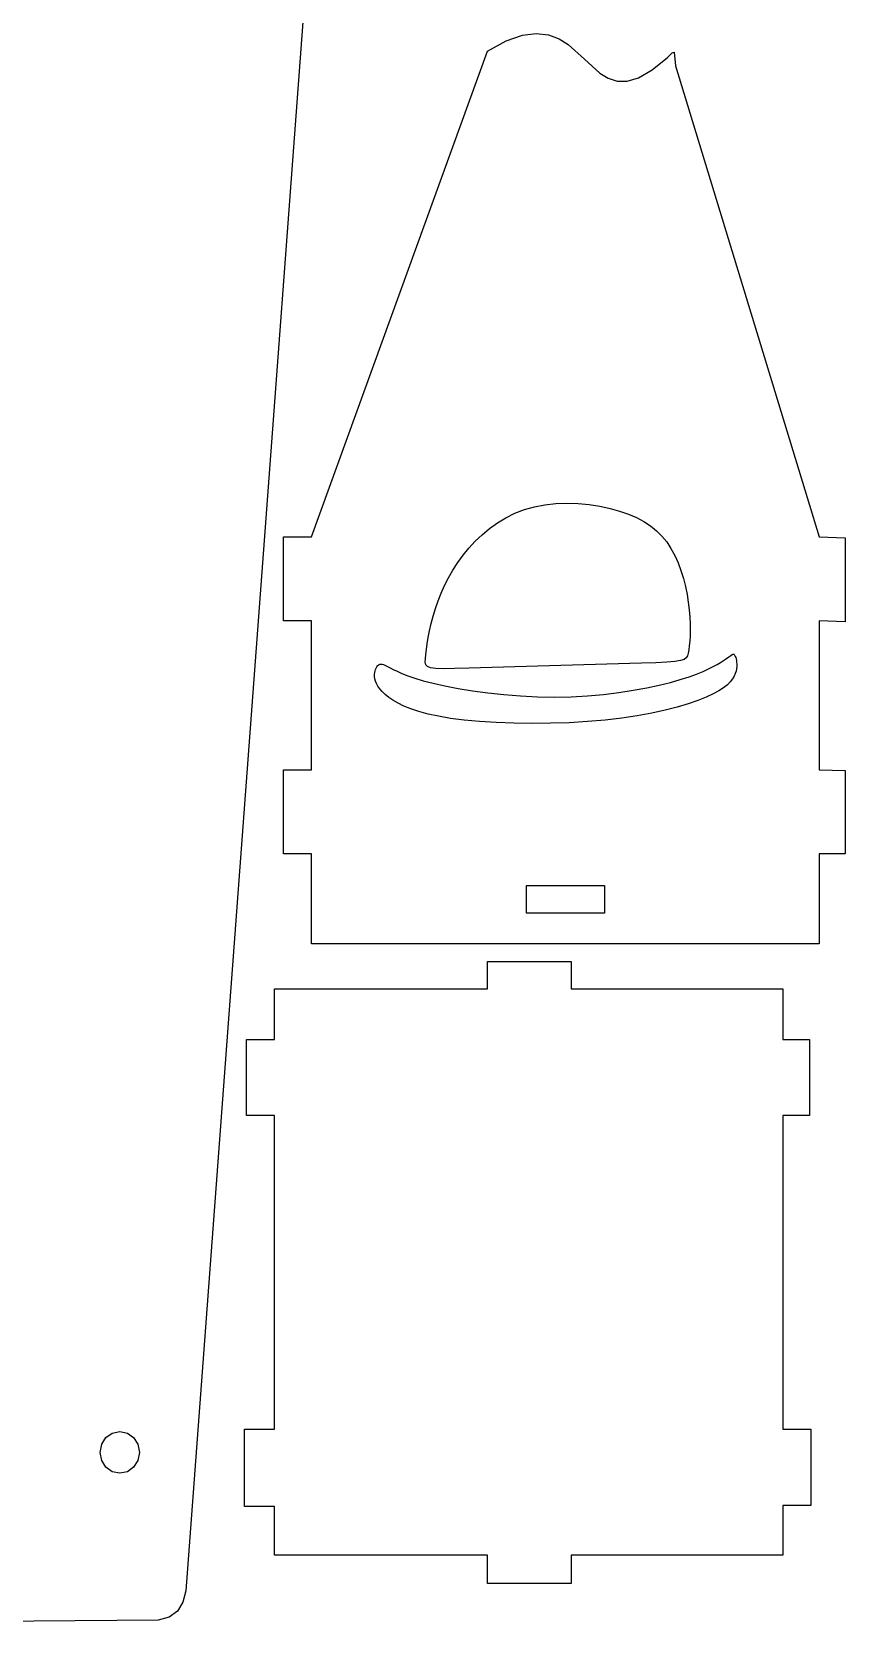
# Model space of a CAD drawing. Extents: x -1652 to 1470, y -458 to 1785.
# Drawn here: x -1524 to -1420, y 923.4 to 1126.6 of the extents above; entities that cross this region are included whole.
import ezdxf

# ---------------------------------------------------------------- set-up
doc = ezdxf.new("R2010")
doc.units = 0
doc.layers.add('LAYER_1', color=7, linetype='CONTINUOUS')

msp = doc.modelspace()

# ---------------------------------------------------------------- linework, layer by layer
at = {"layer": 'LAYER_1', "color": 240}
for points in [[(-1507.8163, 923.6771), (-1539.6413, 923.4021), (-1541.2163, 923.6271), (-1542.1413, 924.4021), (-1542.6163, 925.5771), (-1542.7913, 927.0521), (-1564.3913, 1190.1271), (-1564.3913, 1243.4021), (-1484.6663, 1243.4021), (-1484.6663, 1190.1271), (-1504.2913, 927.4271), (-1504.6663, 925.9521), (-1505.3413, 924.8271), (-1506.3913, 924.0521), (-1507.8163, 923.6771)], [(-1465.7413, 1124.1271), (-1463.3413, 1125.4271), (-1461.2663, 1126.1521), (-1459.4913, 1126.3771), (-1457.9413, 1126.2021), (-1456.5913, 1125.7021), (-1455.4163, 1124.9521), (-1453.3163, 1123.0771), (-1451.3663, 1121.3021), (-1450.3163, 1120.6521), (-1449.1663, 1120.3021), (-1447.8913, 1120.2771), (-1446.4163, 1120.7271), (-1444.6913, 1121.7271), (-1442.7163, 1123.3271), (-1442.1163, 1123.9021), (-1441.8663, 1123.9771), (-1441.7163, 1122.2271), (-1423.3413, 1062.0521), (-1420.0163, 1061.9271), (-1420.0163, 1051.2021), (-1423.3413, 1051.3271), (-1423.3413, 1032.3021), (-1420.0163, 1032.2021), (-1420.0163, 1021.5771), (-1423.3413, 1021.5771), (-1423.3413, 1010.0771), (-1488.2163, 1010.0771), (-1488.2163, 1021.5771), (-1491.8163, 1021.5771), (-1491.8163, 1032.3021), (-1488.2163, 1032.3021), (-1488.2163, 1051.3271), (-1491.8163, 1051.3271), (-1491.8163, 1062.0521), (-1488.2163, 1062.0521), (-1465.7413, 1124.1271)], [(-1460.7413, 1014.0021), (-1460.7413, 1017.5021), (-1450.7663, 1017.5021), (-1450.7663, 1014.0021), (-1460.7413, 1014.0021)], [(-1427.9663, 1004.3271), (-1427.9663, 997.8521), (-1424.5663, 997.8521), (-1424.5663, 988.1521), (-1427.9663, 988.1521), (-1427.9663, 948.0771), (-1424.3913, 948.0771), (-1424.3913, 938.3021), (-1427.9663, 938.3021), (-1427.9663, 931.9521), (-1455.0413, 931.9521), (-1455.0413, 928.3521), (-1465.7163, 928.3521), (-1465.7163, 931.9521), (-1492.9413, 931.9521), (-1492.9413, 938.2021), (-1496.7663, 938.2021), (-1496.7663, 948.0771), (-1492.9413, 948.0771), (-1492.9413, 988.1521), (-1496.5163, 988.1521), (-1496.5163, 997.8521), (-1492.9413, 997.8521), (-1492.9413, 1004.3271), (-1465.7163, 1004.3271), (-1465.7163, 1007.8021), (-1455.0413, 1007.8021), (-1455.0413, 1004.3271), (-1427.9663, 1004.3271)], [(-1512.7163, 942.4271), (-1513.6913, 942.6271), (-1514.4913, 943.2021), (-1515.0163, 944.0521), (-1515.2163, 945.1021), (-1515.0163, 946.1271), (-1514.4913, 946.9771), (-1513.6913, 947.5521), (-1512.7163, 947.7521), (-1511.7413, 947.5521), (-1510.9663, 946.9771), (-1510.4163, 946.1271), (-1510.2163, 945.1021), (-1510.4163, 944.0521), (-1510.9663, 943.2021), (-1511.7413, 942.6271), (-1512.7163, 942.4271)]]:
    msp.add_lwpolyline(points, close=True, dxfattribs=at)
at = {"layer": 'LAYER_1', "color": 250}
for points in [[(-1446.069, 1045.92), (-1468.1251, 1045.2702), (-1469.9547, 1045.232), (-1471.3372, 1045.2239), (-1472.3336, 1045.2579), (-1473.005, 1045.3464), (-1473.4122, 1045.5013), (-1473.6165, 1045.7349), (-1473.6786, 1046.0593), (-1473.6598, 1046.4866), (-1473.6102, 1047.0248), (-1473.5369, 1047.6648), (-1473.4362, 1048.3934), (-1473.3045, 1049.1974), (-1473.1381, 1050.0635), (-1472.9333, 1050.9785), (-1472.6864, 1051.9292), (-1472.3938, 1052.9022), (-1472.0521, 1053.8857), (-1471.6589, 1054.8735), (-1471.2122, 1055.8608), (-1470.7097, 1056.8426), (-1470.1495, 1057.8142), (-1469.5295, 1058.7708), (-1468.8475, 1059.7073), (-1468.1015, 1060.6191), (-1467.2896, 1061.5003), (-1466.4114, 1062.3409), (-1465.4664, 1063.1299), (-1464.4545, 1063.8566), (-1463.3753, 1064.5098), (-1462.2286, 1065.0787), (-1461.0142, 1065.5524), (-1459.7316, 1065.9199), (-1458.3843, 1066.1734), (-1456.99, 1066.3181), (-1455.5703, 1066.3621), (-1454.1465, 1066.3135), (-1452.74, 1066.1808), (-1451.3723, 1065.9719), (-1450.0648, 1065.6952), (-1448.8389, 1065.3589), (-1447.7117, 1064.9694), (-1446.6824, 1064.5259), (-1445.7462, 1064.0259), (-1444.8979, 1063.4669), (-1444.1325, 1062.8463), (-1443.4449, 1062.1615), (-1442.8302, 1061.4102), (-1442.2833, 1060.5896), (-1441.7996, 1059.7003), (-1441.3761, 1058.7544), (-1441.0101, 1057.7672), (-1440.6991, 1056.7538), (-1440.4404, 1055.7294), (-1440.2315, 1054.7093), (-1440.0697, 1053.7087), (-1439.9524, 1052.7426), (-1439.8767, 1051.8246), (-1439.8378, 1050.9614), (-1439.8305, 1050.1581), (-1439.8496, 1049.4196), (-1439.89, 1048.7508), (-1439.9466, 1048.1569), (-1440.014, 1047.6428), (-1440.0873, 1047.2134), (-1440.1726, 1046.8709), (-1440.3215, 1046.6054), (-1440.5967, 1046.4044), (-1441.0611, 1046.255), (-1441.7777, 1046.1445), (-1442.8093, 1046.0604), (-1444.2188, 1045.9898), (-1446.069, 1045.92)], [(-1478.5095, 1045.5142), (-1478.1816, 1045.3402), (-1477.7798, 1045.1289), (-1477.2835, 1044.8854), (-1476.6718, 1044.6148), (-1475.9241, 1044.3221), (-1475.0195, 1044.0122), (-1473.9375, 1043.6903), (-1472.6571, 1043.3614), (-1471.1663, 1043.0315), (-1469.4873, 1042.7106), (-1467.6507, 1042.4096), (-1465.6872, 1042.1395), (-1463.6275, 1041.9113), (-1461.5024, 1041.736), (-1459.3425, 1041.6244), (-1457.1786, 1041.5876), (-1455.0394, 1041.6329), (-1452.9453, 1041.7534), (-1450.9146, 1041.9387), (-1448.9657, 1042.1784), (-1447.117, 1042.4618), (-1445.3869, 1042.7787), (-1443.7936, 1043.1185), (-1442.3556, 1043.4708), (-1441.0861, 1043.8261), (-1439.9772, 1044.1791), (-1439.0158, 1044.5257), (-1438.1889, 1044.8616), (-1437.4833, 1045.1826), (-1436.8861, 1045.4843), (-1436.3842, 1045.7627), (-1435.9644, 1046.0134), (-1435.3264, 1046.4229), (-1434.9035, 1046.7194), (-1434.6345, 1046.9173), (-1434.4581, 1047.0312), (-1434.3865, 1047.0605), (-1434.3217, 1047.0707), (-1434.2624, 1047.06), (-1434.2077, 1047.0268), (-1434.1563, 1046.9693), (-1434.1073, 1046.8858), (-1434.0593, 1046.7745), (-1434.0115, 1046.6338), (-1433.9637, 1046.4626), (-1433.9205, 1046.2625), (-1433.8874, 1046.0359), (-1433.87, 1045.7853), (-1433.8739, 1045.513), (-1433.9046, 1045.2214), (-1433.9678, 1044.9128), (-1434.069, 1044.5897), (-1434.2154, 1044.254), (-1434.4214, 1043.9063), (-1434.7029, 1043.5468), (-1435.0758, 1043.1759), (-1435.5562, 1042.7936), (-1436.1599, 1042.4002), (-1436.903, 1041.9959), (-1437.8013, 1041.5809), (-1438.8674, 1041.1569), (-1440.0997, 1040.7314), (-1441.4932, 1040.3132), (-1443.0428, 1039.9114), (-1444.7435, 1039.5347), (-1446.5903, 1039.192), (-1448.5781, 1038.8922), (-1450.7019, 1038.6443), (-1452.9502, 1038.4553), (-1455.286, 1038.3249), (-1457.6657, 1038.2511), (-1460.0459, 1038.2317), (-1462.3829, 1038.2647), (-1464.6334, 1038.3479), (-1466.7537, 1038.4793), (-1468.7004, 1038.6568), (-1470.4398, 1038.8776), (-1471.9773, 1039.1368), (-1473.3279, 1039.4287), (-1474.507, 1039.7478), (-1475.5296, 1040.0885), (-1476.4109, 1040.4451), (-1477.1661, 1040.8121), (-1477.8105, 1041.1838), (-1478.3578, 1041.5553), (-1478.8165, 1041.9235), (-1479.1939, 1042.2863), (-1479.4971, 1042.6412), (-1479.7333, 1042.9859), (-1479.9096, 1043.318), (-1480.0334, 1043.6352), (-1480.1117, 1043.9352), (-1480.1514, 1044.2159), (-1480.1578, 1044.4764), (-1480.1358, 1044.716), (-1480.0904, 1044.9342), (-1480.0264, 1045.1302), (-1479.9488, 1045.3036), (-1479.8625, 1045.4535), (-1479.7725, 1045.5795), (-1479.6817, 1045.6807), (-1479.5854, 1045.7551), (-1479.4766, 1045.8004), (-1479.3487, 1045.8145), (-1479.1948, 1045.7951), (-1479.0082, 1045.74), (-1478.782, 1045.6471), (-1478.5095, 1045.5142)]]:
    msp.add_lwpolyline(points, close=True, dxfattribs=at)

doc.saveas('drawing.dxf')
